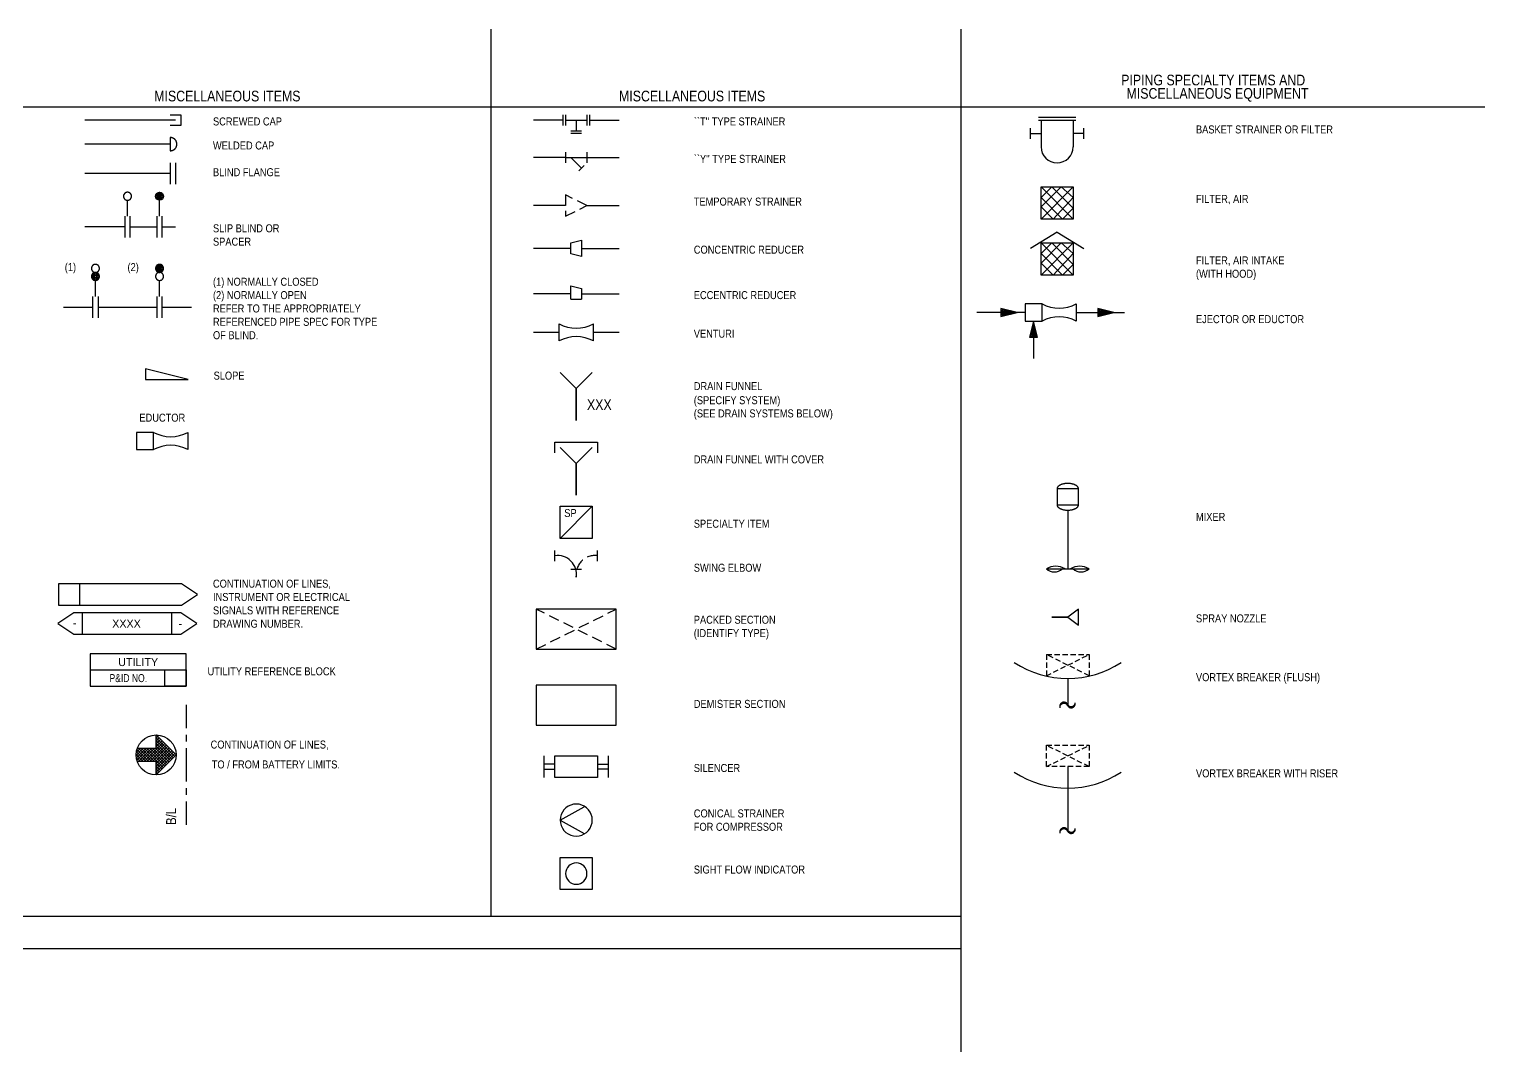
# Model space of a CAD drawing. Extents: x 25 to 832, y 13 to 584.
# Drawn here: x 423.4 to 832.1, y 298.6 to 584 of the extents above; entities that cross this region are included whole.
import ezdxf
from ezdxf.enums import TextEntityAlignment as Align

# ---------------------------------------------------------------- set-up
doc = ezdxf.new("R2010")
doc.units = 0
doc.header["$LTSCALE"] = 12
doc.header["$MEASUREMENT"] = 0
doc.linetypes.add('HIDDEN', pattern=[0.375, 0.25, -0.125])
doc.linetypes.add('HIDDEN2', pattern=[0.1875, 0.125, -0.0625])
doc.layers.get('0').update_dxf_attribs({"linetype": 'CONTINUOUS'})
for name, color, linetype in [('2', 3, 'CONTINUOUS'), ('3', 1, 'CONTINUOUS'), ('63', 7, 'CONTINUOUS'), ('ATEXT', 7, 'CONTINUOUS'), ('EL', 3, 'HIDDEN'), ('EQP', 3, 'CONTINUOUS'), ('FREE-TEXT', 1, 'CONTINUOUS'), ('GENERAL', 7, 'CONTINUOUS'), ('GRA', 7, 'CONTINUOUS'), ('INS', 2, 'CONTINUOUS'), ('MIN', 6, 'CONTINUOUS'), ('PIP', 1, 'CONTINUOUS'), ('TEXT', 2, 'CONTINUOUS')]:
    doc.layers.add(name, color=color, linetype=linetype)
doc.styles.add('AUDIT_D_060227151703-59', font='Dengl.ttf')
doc.styles.add('FS1', font='Dengl.ttf', dxfattribs={"width": 0.85})
doc.styles.add('LETTER', font='Dengl.ttf')
doc.styles.add('style1', font='Dengl.ttf', dxfattribs={"width": 0.9, "height": 0.09375})

# ---------------------------------------------------------------- blocks, each defined once
blk = doc.blocks.new('-PIP1')
at = {"layer": '3', "color": 1, "linetype": 'Continuous'}
for points in [[(0, -0.078), (0.004, -0.078), (0.008, -0.078), (0.012, -0.077), (0.016, -0.076), (0.02, -0.075), (0.024, -0.074), (0.028, -0.073), (0.032, -0.071), (0.035, -0.07), (0.039, -0.068), (0.043, -0.066), (0.046, -0.063), (0.049, -0.061), (0.052, -0.058), (0.055, -0.055), (0.058, -0.052), (0.061, -0.049), (0.063, -0.046), (0.066, -0.043), (0.068, -0.039), (0.07, -0.035), (0.071, -0.032), (0.073, -0.028), (0.074, -0.024), (0.075, -0.02), (0.076, -0.016), (0.077, -0.012), (0.078, -0.008), (0.078, -0.004), (0.078, 0), (0.078, 0.004), (0.078, 0.008), (0.077, 0.012), (0.076, 0.016), (0.075, 0.02), (0.074, 0.024), (0.073, 0.028), (0.071, 0.032), (0.07, 0.035), (0.068, 0.039), (0.066, 0.043), (0.063, 0.046), (0.061, 0.049), (0.058, 0.052), (0.055, 0.055), (0.052, 0.058), (0.049, 0.061), (0.046, 0.063), (0.043, 0.066), (0.039, 0.068), (0.035, 0.07), (0.032, 0.071), (0.028, 0.073), (0.024, 0.074), (0.02, 0.075), (0.016, 0.076), (0.012, 0.077), (0.008, 0.078), (0.004, 0.078), (0, 0.078)], [(0, 0.078), (0, 0.078), (0, -0.078)]]:
    blk.add_lwpolyline(points, dxfattribs=at)
at = {"layer": 'ATEXT', "color": 7, "linetype": 'Continuous'}
for p, q in [((0, 0), (0, 0)), ((0.078, 0), (0.078, 0))]:
    blk.add_line(p, q, dxfattribs=at)
blk = doc.blocks.new('F1')
at = {"layer": '3', "color": 1, "linetype": 'Continuous'}
for p, q in [((0, 0), (0, 0)), ((0.063, 0), (0.063, 0))]:
    blk.add_line(p, q, dxfattribs=at)
for points in [[(0, 0.125), (0, 0.125), (0, -0.125)], [(0.063, 0.125), (0.063, 0.125), (0.063, -0.125)]]:
    blk.add_lwpolyline(points, dxfattribs=at)
blk = doc.blocks.new('FS1')
at = {"layer": '3', "color": 1, "linetype": 'Continuous'}
for points in [[(0.047, 0.359), (0.047, 0.361), (0.047, 0.363), (0.047, 0.364), (0.046, 0.366), (0.046, 0.368), (0.046, 0.369), (0.045, 0.371), (0.045, 0.372), (0.045, 0.374), (0.044, 0.375), (0.043, 0.377), (0.043, 0.378), (0.042, 0.38), (0.041, 0.381), (0.041, 0.383), (0.04, 0.384), (0.039, 0.386), (0.038, 0.387), (0.037, 0.388), (0.036, 0.39), (0.035, 0.391), (0.034, 0.392), (0.033, 0.393), (0.031, 0.394), (0.03, 0.395), (0.029, 0.396), (0.028, 0.397), (0.026, 0.398), (0.025, 0.399), (0.023, 0.4), (0.022, 0.401), (0.021, 0.402), (0.019, 0.402), (0.018, 0.403), (0.016, 0.403), (0.014, 0.404), (0.013, 0.404), (0.011, 0.405), (0.01, 0.405), (0.008, 0.406), (0.007, 0.406), (0.005, 0.406), (0.003, 0.406), (0.002, 0.406), (0, 0.406), (-0.002, 0.406), (-0.003, 0.406), (-0.005, 0.406), (-0.007, 0.406), (-0.008, 0.406), (-0.01, 0.405), (-0.011, 0.405), (-0.013, 0.404), (-0.014, 0.404), (-0.016, 0.403), (-0.018, 0.403), (-0.019, 0.402), (-0.021, 0.402), (-0.022, 0.401), (-0.023, 0.4), (-0.025, 0.399), (-0.026, 0.398), (-0.028, 0.397), (-0.029, 0.396), (-0.03, 0.395), (-0.031, 0.394), (-0.033, 0.393), (-0.034, 0.392), (-0.035, 0.391), (-0.036, 0.39), (-0.037, 0.388), (-0.038, 0.387), (-0.039, 0.386), (-0.04, 0.384), (-0.041, 0.383), (-0.041, 0.381), (-0.042, 0.38), (-0.043, 0.378), (-0.043, 0.377), (-0.044, 0.375), (-0.045, 0.374), (-0.045, 0.372), (-0.045, 0.371), (-0.046, 0.369), (-0.046, 0.368), (-0.046, 0.366), (-0.047, 0.364), (-0.047, 0.363), (-0.047, 0.361), (-0.047, 0.359), (-0.047, 0.358), (-0.047, 0.356), (-0.047, 0.354), (-0.046, 0.353), (-0.046, 0.351)], [(-0.046, 0.351), (-0.046, 0.35), (-0.045, 0.348), (-0.045, 0.346), (-0.045, 0.345), (-0.044, 0.343), (-0.043, 0.342), (-0.043, 0.34), (-0.042, 0.339), (-0.041, 0.337), (-0.041, 0.336), (-0.04, 0.335), (-0.039, 0.333), (-0.038, 0.332), (-0.037, 0.331), (-0.036, 0.329), (-0.035, 0.328), (-0.034, 0.327), (-0.033, 0.326), (-0.031, 0.325), (-0.03, 0.323), (-0.029, 0.322), (-0.028, 0.321), (-0.026, 0.321), (-0.025, 0.32), (-0.023, 0.319), (-0.022, 0.318), (-0.021, 0.317), (-0.019, 0.317), (-0.018, 0.316), (-0.016, 0.315), (-0.014, 0.315), (-0.013, 0.314), (-0.011, 0.314), (-0.01, 0.314), (-0.008, 0.313), (-0.007, 0.313), (-0.005, 0.313), (-0.003, 0.313), (-0.002, 0.313), (0, 0.313), (0.002, 0.313), (0.003, 0.313), (0.005, 0.313), (0.007, 0.313), (0.008, 0.313), (0.01, 0.314), (0.011, 0.314), (0.013, 0.314), (0.014, 0.315), (0.016, 0.315), (0.018, 0.316), (0.019, 0.317), (0.021, 0.317), (0.022, 0.318), (0.023, 0.319), (0.025, 0.32), (0.026, 0.321), (0.028, 0.321), (0.029, 0.322), (0.03, 0.323), (0.031, 0.325), (0.033, 0.326), (0.034, 0.327), (0.035, 0.328), (0.036, 0.329), (0.037, 0.331), (0.038, 0.332), (0.039, 0.333), (0.04, 0.335), (0.041, 0.336), (0.041, 0.337), (0.042, 0.339), (0.043, 0.34), (0.043, 0.342), (0.044, 0.343), (0.045, 0.345), (0.045, 0.346), (0.045, 0.348), (0.046, 0.35), (0.046, 0.351), (0.046, 0.353), (0.047, 0.354), (0.047, 0.356), (0.047, 0.358), (0.047, 0.359)], [(0, 0.125), (0, 0.125), (0, 0.313)], [(-0.031, 0.125), (-0.031, 0.125), (-0.031, -0.125)], [(0.031, -0.125), (0.031, -0.125), (0.031, 0.125)]]:
    blk.add_lwpolyline(points, dxfattribs=at)
at = {"layer": 'ATEXT', "color": 7, "linetype": 'Continuous'}
for p, q in [((-0.031, 0), (-0.031, 0)), ((0.031, 0), (0.031, 0))]:
    blk.add_line(p, q, dxfattribs=at)
blk = doc.blocks.new('S6')
at = {"layer": '63', "color": 2, "linetype": 'Continuous'}
for points in [[(-0.156, 0.063), (-0.156, 0.063), (-0.156, -0.063)], [(-0.125, 0.063), (-0.125, 0.063), (-0.125, -0.063)], [(-0.125, 0), (-0.125, 0), (0.125, 0)], [(0, 0), (0, 0), (0, -0.125)], [(0.125, 0.063), (0.125, 0.063), (0.125, -0.063)], [(0.156, 0.063), (0.156, 0.063), (0.156, -0.063)], [(-0.063, -0.125), (-0.063, -0.125), (0.063, -0.125)], [(0.063, -0.156), (0.063, -0.156), (-0.063, -0.156)]]:
    blk.add_lwpolyline(points, dxfattribs=at)
at = {"layer": 'ATEXT', "color": 7, "linetype": 'Continuous'}
for p, q in [((-0.156, 0), (-0.156, 0)), ((0.156, 0), (0.156, 0)), ((0, -0.156), (0, -0.156))]:
    blk.add_line(p, q, dxfattribs=at)
blk = doc.blocks.new('S1')
at = {"layer": '63', "color": 2, "linetype": 'Continuous'}
for points in [[(-0.125, 0.063), (-0.125, 0.063), (-0.125, -0.063)], [(-0.125, 0), (-0.125, 0), (0.125, 0)], [(-0.063, 0), (-0.063, 0), (0.063, -0.125)], [(0.125, 0.063), (0.125, 0.063), (0.125, -0.063)], [(0.094, -0.094), (0.094, -0.094), (0.031, -0.156)]]:
    blk.add_lwpolyline(points, dxfattribs=at)
at = {"layer": 'ATEXT', "color": 7, "linetype": 'Continuous'}
for p, q in [((-0.125, 0), (-0.125, 0)), ((0.125, 0), (0.125, 0)), ((0.063, -0.125), (0.063, -0.125))]:
    blk.add_line(p, q, dxfattribs=at)
blk = doc.blocks.new('-PIP2')
at = {"layer": '3', "color": 1, "linetype": 'Continuous'}
blk.add_lwpolyline([(-0.063, 0.063), (-0.063, 0.063), (0.063, 0.094), (0.063, -0.094), (-0.063, -0.063), (-0.063, 0.063)], dxfattribs=at)
at = {"layer": 'ATEXT', "color": 7, "linetype": 'Continuous'}
for p, q in [((-0.063, 0), (-0.063, 0)), ((0.063, 0), (0.063, 0))]:
    blk.add_line(p, q, dxfattribs=at)
blk = doc.blocks.new('PIP2E')
at = {"layer": '3', "color": 1, "linetype": 'Continuous'}
for p, q in [((-0.063, -0.063), (-0.063, 0.063)), ((0.063, 0.063), (-0.063, 0.063)), ((0.063, 0.063), (0.063, -0.094)), ((0.063, -0.094), (-0.063, -0.063))]:
    blk.add_line(p, q, dxfattribs=at)
at = {"layer": 'ATEXT', "color": 7, "linetype": 'Continuous'}
for p, q in [((-0.063, 0), (-0.063, 0)), ((0.063, 0), (0.063, 0))]:
    blk.add_line(p, q, dxfattribs=at)
blk = doc.blocks.new('D1')
at = {"layer": 'GRA', "color": 6, "linetype": 'Continuous'}
blk.add_lwpolyline([(0.563, 0.188), (0.563, 0.188), (0.563, 0.188), (0.375, 0), (0.563, -0.188)], dxfattribs=at)
at = {"layer": 'GRA', "color": 6, "linetype": 'Continuous', "const_width": 0.02}
blk.add_lwpolyline([(0, 0), (0, 0), (0.375, 0)], dxfattribs=at)
blk = doc.blocks.new('T11')
at = {"layer": '63', "color": 2, "linetype": 'Continuous'}
blk.add_lwpolyline([(-0.188, -0.188), (-0.188, -0.188), (-0.188, 0.188), (0.188, 0.188), (0.188, -0.188), (-0.188, -0.188), (0.188, 0.188)], dxfattribs=at)
at = {"layer": 'ATEXT', "color": 7, "linetype": 'Continuous'}
for p, q in [((-0.188, 0.188), (-0.188, 0.188)), ((0, 0.188), (0, 0.188)), ((0.188, 0.188), (0.188, 0.188)), ((-0.188, 0), (-0.188, 0)), ((0.188, 0), (0.188, 0)), ((-0.188, -0.188), (-0.188, -0.188)), ((0, -0.188), (0, -0.188)), ((0.188, -0.188), (0.188, -0.188))]:
    blk.add_line(p, q, dxfattribs=at)
blk = doc.blocks.new('PIP13')
at = {"layer": '3', "color": 1, "linetype": 'Continuous'}
for points in [[(-0.375, -0.125), (-0.375, -0.125), (-0.375, 0.125)], [(-0.25, 0.031), (-0.25, 0.031), (-0.375, 0.031)], [(-0.25, 0.125), (-0.25, 0.125), (0.25, 0.125), (0.25, -0.125), (-0.25, -0.125), (-0.25, 0.125)], [(0.25, 0.031), (0.25, 0.031), (0.375, 0.031)], [(0.375, 0.125), (0.375, 0.125), (0.375, -0.125)], [(-0.375, -0.031), (-0.375, -0.031), (-0.25, -0.031)], [(0.375, -0.031), (0.375, -0.031), (0.25, -0.031)]]:
    blk.add_lwpolyline(points, dxfattribs=at)
at = {"layer": 'ATEXT', "color": 7, "linetype": 'Continuous'}
for p, q in [((-0.375, 0), (-0.375, 0)), ((0.375, 0), (0.375, 0))]:
    blk.add_line(p, q, dxfattribs=at)
blk = doc.blocks.new('PIP10')
at = {"layer": '3', "color": 1, "linetype": 'Continuous'}
for points in [[(-0.188, -0.047), (-0.188, -0.047), (0.047, 0.188), (0.188, 0.063), (-0.047, -0.188), (-0.188, -0.047)], [(-0.188, 0.063), (-0.188, 0.063), (-0.063, 0.188), (0.188, -0.063), (0.063, -0.188), (-0.188, 0.063)], [(0.188, -0.188), (0.188, -0.188), (-0.188, 0.188)], [(-0.188, -0.188), (-0.188, -0.188), (-0.188, 0.188), (0.188, 0.188), (0.188, -0.188), (-0.188, -0.188), (0.188, 0.188)]]:
    blk.add_lwpolyline(points, dxfattribs=at)
at = {"layer": 'ATEXT', "color": 7, "linetype": 'Continuous'}
blk.add_line((-0.188, 0), (-0.188, 0), dxfattribs=at)
blk = doc.blocks.new('-PIP9')
at = {"layer": '3', "color": 1, "linetype": 'Continuous', "const_width": 0.02}
blk.add_lwpolyline([(0, 0), (0, 0), (0.188, 0)], dxfattribs=at)
at = {"layer": '3', "color": 1, "linetype": 'Continuous'}
blk.add_lwpolyline([(0.188, 0), (0.188, 0), (0.313, -0.094), (0.313, 0.094), (0.188, 0)], dxfattribs=at)
blk = doc.blocks.new('FS3')
at = {"layer": 'ATEXT', "color": 7, "linetype": 'Continuous'}
for p, q in [((0, 0.031), (0, 0.031)), ((0, -0.031), (0, -0.031))]:
    blk.add_line(p, q, dxfattribs=at)
at = {"layer": 'PIP', "color": 1, "linetype": 'Continuous'}
for p, q in [((-0.406, 0), (-0.359, 0.047)), ((-0.391, 0), (-0.359, 0.031)), ((-0.375, 0), (-0.359, 0.016)), ((-0.359, 0.047), (-0.313, 0)), ((-0.359, 0.031), (-0.328, 0)), ((-0.359, 0.016), (-0.344, 0)), ((-0.359, -0.047), (-0.406, 0)), ((-0.359, -0.031), (-0.391, 0)), ((-0.359, -0.016), (-0.375, 0)), ((-0.344, 0), (-0.359, -0.016)), ((-0.328, 0), (-0.359, -0.031)), ((-0.313, 0), (-0.359, -0.047)), ((-0.359, -0.031), (-0.359, -0.016)), ((-0.359, -0.047), (-0.359, -0.031))]:
    blk.add_line(p, q, dxfattribs=at)
for points in [[(-0.406, 0), (-0.406, 0.002), (-0.406, 0.003), (-0.407, 0.005), (-0.407, 0.007), (-0.407, 0.008), (-0.407, 0.01), (-0.408, 0.011), (-0.408, 0.013), (-0.409, 0.014), (-0.409, 0.016), (-0.41, 0.018), (-0.41, 0.019), (-0.411, 0.021), (-0.412, 0.022), (-0.413, 0.023), (-0.413, 0.025), (-0.414, 0.026), (-0.415, 0.028), (-0.416, 0.029), (-0.417, 0.03), (-0.418, 0.031), (-0.419, 0.033), (-0.421, 0.034), (-0.422, 0.035), (-0.423, 0.036), (-0.424, 0.037), (-0.426, 0.038), (-0.427, 0.039), (-0.428, 0.04), (-0.43, 0.041), (-0.431, 0.041), (-0.433, 0.042), (-0.434, 0.043), (-0.436, 0.043), (-0.437, 0.044), (-0.439, 0.045), (-0.44, 0.045), (-0.442, 0.045), (-0.443, 0.046), (-0.445, 0.046), (-0.447, 0.046), (-0.448, 0.047), (-0.45, 0.047), (-0.451, 0.047), (-0.453, 0.047), (-0.455, 0.047), (-0.456, 0.047), (-0.458, 0.047), (-0.46, 0.046), (-0.461, 0.046), (-0.463, 0.046), (-0.464, 0.045), (-0.466, 0.045), (-0.468, 0.045), (-0.469, 0.044), (-0.471, 0.043), (-0.472, 0.043), (-0.474, 0.042), (-0.475, 0.041), (-0.477, 0.041), (-0.478, 0.04), (-0.479, 0.039), (-0.481, 0.038), (-0.482, 0.037), (-0.483, 0.036), (-0.484, 0.035), (-0.486, 0.034), (-0.487, 0.033), (-0.488, 0.031), (-0.489, 0.03), (-0.49, 0.029), (-0.491, 0.028), (-0.492, 0.026), (-0.493, 0.025), (-0.494, 0.023), (-0.495, 0.022), (-0.495, 0.021), (-0.496, 0.019), (-0.497, 0.018), (-0.497, 0.016), (-0.498, 0.014), (-0.498, 0.013), (-0.499, 0.011), (-0.499, 0.01), (-0.499, 0.008), (-0.5, 0.007), (-0.5, 0.005), (-0.5, 0.003), (-0.5, 0.002), (-0.5, 0), (-0.5, -0.002), (-0.5, -0.003), (-0.5, -0.005), (-0.5, -0.007), (-0.499, -0.008)], [(-0.313, 0), (-0.313, 0.002), (-0.313, 0.003), (-0.313, 0.005), (-0.313, 0.007), (-0.313, 0.008), (-0.314, 0.01), (-0.314, 0.011), (-0.314, 0.013), (-0.315, 0.014), (-0.315, 0.016), (-0.316, 0.018), (-0.317, 0.019), (-0.317, 0.021), (-0.318, 0.022), (-0.319, 0.023), (-0.32, 0.025), (-0.321, 0.026), (-0.321, 0.028), (-0.322, 0.029), (-0.323, 0.03), (-0.325, 0.031), (-0.326, 0.033), (-0.327, 0.034), (-0.328, 0.035), (-0.329, 0.036), (-0.331, 0.037), (-0.332, 0.038), (-0.333, 0.039), (-0.335, 0.04), (-0.336, 0.041), (-0.337, 0.041), (-0.339, 0.042), (-0.34, 0.043), (-0.342, 0.043), (-0.343, 0.044), (-0.345, 0.045), (-0.346, 0.045), (-0.348, 0.045), (-0.35, 0.046), (-0.351, 0.046), (-0.353, 0.046), (-0.354, 0.047), (-0.356, 0.047), (-0.358, 0.047), (-0.359, 0.047), (-0.361, 0.047), (-0.363, 0.047), (-0.364, 0.047), (-0.366, 0.046), (-0.368, 0.046), (-0.369, 0.046), (-0.371, 0.045), (-0.372, 0.045), (-0.374, 0.045), (-0.375, 0.044), (-0.377, 0.043), (-0.378, 0.043), (-0.38, 0.042), (-0.381, 0.041), (-0.383, 0.041), (-0.384, 0.04), (-0.386, 0.039), (-0.387, 0.038), (-0.388, 0.037), (-0.39, 0.036), (-0.391, 0.035), (-0.392, 0.034), (-0.393, 0.033), (-0.394, 0.031), (-0.395, 0.03), (-0.396, 0.029), (-0.397, 0.028), (-0.398, 0.026), (-0.399, 0.025), (-0.4, 0.023), (-0.401, 0.022), (-0.402, 0.021), (-0.402, 0.019), (-0.403, 0.018), (-0.403, 0.016), (-0.404, 0.014), (-0.404, 0.013), (-0.405, 0.011), (-0.405, 0.01), (-0.406, 0.008), (-0.406, 0.007), (-0.406, 0.005), (-0.406, 0.003), (-0.406, 0.002), (-0.406, 0), (-0.406, -0.002), (-0.406, -0.003), (-0.406, -0.005), (-0.406, -0.007), (-0.406, -0.008)], [(-0.125, 0.031), (-0.125, 0.031), (0.125, 0.031)], [(-0.499, -0.008), (-0.499, -0.01), (-0.499, -0.011), (-0.498, -0.013), (-0.498, -0.014), (-0.497, -0.016), (-0.497, -0.018), (-0.496, -0.019), (-0.495, -0.021), (-0.495, -0.022), (-0.494, -0.023), (-0.493, -0.025), (-0.492, -0.026), (-0.491, -0.028), (-0.49, -0.029), (-0.489, -0.03), (-0.488, -0.031), (-0.487, -0.033), (-0.486, -0.034), (-0.484, -0.035), (-0.483, -0.036), (-0.482, -0.037), (-0.481, -0.038), (-0.479, -0.039), (-0.478, -0.04), (-0.477, -0.041), (-0.475, -0.041), (-0.474, -0.042), (-0.472, -0.043), (-0.471, -0.043), (-0.469, -0.044), (-0.468, -0.045), (-0.466, -0.045), (-0.464, -0.045), (-0.463, -0.046), (-0.461, -0.046), (-0.46, -0.046), (-0.458, -0.047), (-0.456, -0.047), (-0.455, -0.047), (-0.453, -0.047), (-0.451, -0.047), (-0.45, -0.047), (-0.448, -0.047), (-0.447, -0.046), (-0.445, -0.046), (-0.443, -0.046), (-0.442, -0.045), (-0.44, -0.045), (-0.439, -0.045), (-0.437, -0.044), (-0.436, -0.043), (-0.434, -0.043), (-0.433, -0.042), (-0.431, -0.041), (-0.43, -0.041), (-0.428, -0.04), (-0.427, -0.039), (-0.426, -0.038), (-0.424, -0.037), (-0.423, -0.036), (-0.422, -0.035), (-0.421, -0.034), (-0.419, -0.033), (-0.418, -0.031), (-0.417, -0.03), (-0.416, -0.029), (-0.415, -0.028), (-0.414, -0.026), (-0.413, -0.025), (-0.413, -0.023), (-0.412, -0.022), (-0.411, -0.021), (-0.41, -0.019), (-0.41, -0.018), (-0.409, -0.016), (-0.409, -0.014), (-0.408, -0.013), (-0.408, -0.011), (-0.407, -0.01), (-0.407, -0.008), (-0.407, -0.007), (-0.407, -0.005), (-0.406, -0.003), (-0.406, -0.002), (-0.406, 0)], [(-0.406, -0.008), (-0.405, -0.01), (-0.405, -0.011), (-0.404, -0.013), (-0.404, -0.014), (-0.403, -0.016), (-0.403, -0.018), (-0.402, -0.019), (-0.402, -0.021), (-0.401, -0.022), (-0.4, -0.023), (-0.399, -0.025), (-0.398, -0.026), (-0.397, -0.028), (-0.396, -0.029), (-0.395, -0.03), (-0.394, -0.031), (-0.393, -0.033), (-0.392, -0.034), (-0.391, -0.035), (-0.39, -0.036), (-0.388, -0.037), (-0.387, -0.038), (-0.386, -0.039), (-0.384, -0.04), (-0.383, -0.041), (-0.381, -0.041), (-0.38, -0.042), (-0.378, -0.043), (-0.377, -0.043), (-0.375, -0.044), (-0.374, -0.045), (-0.372, -0.045), (-0.371, -0.045), (-0.369, -0.046), (-0.368, -0.046), (-0.366, -0.046), (-0.364, -0.047), (-0.363, -0.047), (-0.361, -0.047), (-0.359, -0.047), (-0.358, -0.047), (-0.356, -0.047), (-0.354, -0.047), (-0.353, -0.046), (-0.351, -0.046), (-0.35, -0.046), (-0.348, -0.045), (-0.346, -0.045), (-0.345, -0.045), (-0.343, -0.044), (-0.342, -0.043), (-0.34, -0.043), (-0.339, -0.042), (-0.337, -0.041), (-0.336, -0.041), (-0.335, -0.04), (-0.333, -0.039), (-0.332, -0.038), (-0.331, -0.037), (-0.329, -0.036), (-0.328, -0.035), (-0.327, -0.034), (-0.326, -0.033), (-0.325, -0.031), (-0.323, -0.03), (-0.322, -0.029), (-0.321, -0.028), (-0.321, -0.026), (-0.32, -0.025), (-0.319, -0.023), (-0.318, -0.022), (-0.317, -0.021), (-0.317, -0.019), (-0.316, -0.018), (-0.315, -0.016), (-0.315, -0.014), (-0.314, -0.013), (-0.314, -0.011), (-0.314, -0.01), (-0.313, -0.008), (-0.313, -0.007), (-0.313, -0.005), (-0.313, -0.003), (-0.313, -0.002), (-0.313, 0)], [(-0.125, 0), (-0.125, 0), (-0.313, 0)], [(0.125, -0.031), (0.125, -0.031), (-0.125, -0.031)]]:
    blk.add_lwpolyline(points, dxfattribs=at)
blk = doc.blocks.new('FS4')
at = {"layer": 'ATEXT', "color": 7, "linetype": 'Continuous'}
for p, q in [((0, 0.031), (0, 0.031)), ((0, -0.031), (0, -0.031))]:
    blk.add_line(p, q, dxfattribs=at)
at = {"layer": 'PIP', "color": 1, "linetype": 'Continuous'}
for p, q in [((-0.5, 0), (-0.453, 0.047)), ((-0.453, 0.047), (-0.406, 0)), ((-0.453, -0.047), (-0.5, 0)), ((-0.406, 0), (-0.453, -0.047))]:
    blk.add_line(p, q, dxfattribs=at)
for points in [[(-0.406, 0), (-0.406, 0.002), (-0.406, 0.003), (-0.407, 0.005), (-0.407, 0.007), (-0.407, 0.008), (-0.407, 0.01), (-0.408, 0.011), (-0.408, 0.013), (-0.409, 0.014), (-0.409, 0.016), (-0.41, 0.018), (-0.41, 0.019), (-0.411, 0.021), (-0.412, 0.022), (-0.413, 0.023), (-0.413, 0.025), (-0.414, 0.026), (-0.415, 0.028), (-0.416, 0.029), (-0.417, 0.03), (-0.418, 0.031), (-0.419, 0.033), (-0.421, 0.034), (-0.422, 0.035), (-0.423, 0.036), (-0.424, 0.037), (-0.426, 0.038), (-0.427, 0.039), (-0.428, 0.04), (-0.43, 0.041), (-0.431, 0.041), (-0.433, 0.042), (-0.434, 0.043), (-0.436, 0.043), (-0.437, 0.044), (-0.439, 0.045), (-0.44, 0.045), (-0.442, 0.045), (-0.443, 0.046), (-0.445, 0.046), (-0.447, 0.046), (-0.448, 0.047), (-0.45, 0.047), (-0.451, 0.047), (-0.453, 0.047), (-0.455, 0.047), (-0.456, 0.047), (-0.458, 0.047), (-0.46, 0.046), (-0.461, 0.046), (-0.463, 0.046), (-0.464, 0.045), (-0.466, 0.045), (-0.468, 0.045), (-0.469, 0.044), (-0.471, 0.043), (-0.472, 0.043), (-0.474, 0.042), (-0.475, 0.041), (-0.477, 0.041), (-0.478, 0.04), (-0.479, 0.039), (-0.481, 0.038), (-0.482, 0.037), (-0.483, 0.036), (-0.484, 0.035), (-0.486, 0.034), (-0.487, 0.033), (-0.488, 0.031), (-0.489, 0.03), (-0.49, 0.029), (-0.491, 0.028), (-0.492, 0.026), (-0.493, 0.025), (-0.494, 0.023), (-0.495, 0.022), (-0.495, 0.021), (-0.496, 0.019), (-0.497, 0.018), (-0.497, 0.016), (-0.498, 0.014), (-0.498, 0.013), (-0.499, 0.011), (-0.499, 0.01), (-0.499, 0.008), (-0.5, 0.007), (-0.5, 0.005), (-0.5, 0.003), (-0.5, 0.002), (-0.5, 0), (-0.5, -0.002), (-0.5, -0.003), (-0.5, -0.005), (-0.5, -0.007), (-0.499, -0.008)], [(-0.453, -0.047), (-0.453, -0.047), (-0.453, -0.031), (-0.484, 0), (-0.453, 0.031), (-0.422, 0), (-0.453, -0.031), (-0.453, -0.016), (-0.469, 0), (-0.453, 0.016), (-0.438, 0), (-0.453, -0.016)], [(-0.313, 0), (-0.313, 0.002), (-0.313, 0.003), (-0.313, 0.005), (-0.313, 0.007), (-0.313, 0.008), (-0.314, 0.01), (-0.314, 0.011), (-0.314, 0.013), (-0.315, 0.014), (-0.315, 0.016), (-0.316, 0.018), (-0.317, 0.019), (-0.317, 0.021), (-0.318, 0.022), (-0.319, 0.023), (-0.32, 0.025), (-0.321, 0.026), (-0.321, 0.028), (-0.322, 0.029), (-0.323, 0.03), (-0.325, 0.031), (-0.326, 0.033), (-0.327, 0.034), (-0.328, 0.035), (-0.329, 0.036), (-0.331, 0.037), (-0.332, 0.038), (-0.333, 0.039), (-0.335, 0.04), (-0.336, 0.041), (-0.337, 0.041), (-0.339, 0.042), (-0.34, 0.043), (-0.342, 0.043), (-0.343, 0.044), (-0.345, 0.045), (-0.346, 0.045), (-0.348, 0.045), (-0.35, 0.046), (-0.351, 0.046), (-0.353, 0.046), (-0.354, 0.047), (-0.356, 0.047), (-0.358, 0.047), (-0.359, 0.047), (-0.361, 0.047), (-0.363, 0.047), (-0.364, 0.047), (-0.366, 0.046), (-0.368, 0.046), (-0.369, 0.046), (-0.371, 0.045), (-0.372, 0.045), (-0.374, 0.045), (-0.375, 0.044), (-0.377, 0.043), (-0.378, 0.043), (-0.38, 0.042), (-0.381, 0.041), (-0.383, 0.041), (-0.384, 0.04), (-0.386, 0.039), (-0.387, 0.038), (-0.388, 0.037), (-0.39, 0.036), (-0.391, 0.035), (-0.392, 0.034), (-0.393, 0.033), (-0.394, 0.031), (-0.395, 0.03), (-0.396, 0.029), (-0.397, 0.028), (-0.398, 0.026), (-0.399, 0.025), (-0.4, 0.023), (-0.401, 0.022), (-0.402, 0.021), (-0.402, 0.019), (-0.403, 0.018), (-0.403, 0.016), (-0.404, 0.014), (-0.404, 0.013), (-0.405, 0.011), (-0.405, 0.01), (-0.406, 0.008), (-0.406, 0.007), (-0.406, 0.005), (-0.406, 0.003), (-0.406, 0.002), (-0.406, 0), (-0.406, -0.002), (-0.406, -0.003), (-0.406, -0.005), (-0.406, -0.007), (-0.406, -0.008)], [(0.125, 0.031), (0.125, 0.031), (-0.125, 0.031)], [(-0.406, 0), (-0.406, 0), (-0.5, 0)], [(-0.499, -0.008), (-0.499, -0.01), (-0.499, -0.011), (-0.498, -0.013), (-0.498, -0.014), (-0.497, -0.016), (-0.497, -0.018), (-0.496, -0.019), (-0.495, -0.021), (-0.495, -0.022), (-0.494, -0.023), (-0.493, -0.025), (-0.492, -0.026), (-0.491, -0.028), (-0.49, -0.029), (-0.489, -0.03), (-0.488, -0.031), (-0.487, -0.033), (-0.486, -0.034), (-0.484, -0.035), (-0.483, -0.036), (-0.482, -0.037), (-0.481, -0.038), (-0.479, -0.039), (-0.478, -0.04), (-0.477, -0.041), (-0.475, -0.041), (-0.474, -0.042), (-0.472, -0.043), (-0.471, -0.043), (-0.469, -0.044), (-0.468, -0.045), (-0.466, -0.045), (-0.464, -0.045), (-0.463, -0.046), (-0.461, -0.046), (-0.46, -0.046), (-0.458, -0.047), (-0.456, -0.047), (-0.455, -0.047), (-0.453, -0.047), (-0.451, -0.047), (-0.45, -0.047), (-0.448, -0.047), (-0.447, -0.046), (-0.445, -0.046), (-0.443, -0.046), (-0.442, -0.045), (-0.44, -0.045), (-0.439, -0.045), (-0.437, -0.044), (-0.436, -0.043), (-0.434, -0.043), (-0.433, -0.042), (-0.431, -0.041), (-0.43, -0.041), (-0.428, -0.04), (-0.427, -0.039), (-0.426, -0.038), (-0.424, -0.037), (-0.423, -0.036), (-0.422, -0.035), (-0.421, -0.034), (-0.419, -0.033), (-0.418, -0.031), (-0.417, -0.03), (-0.416, -0.029), (-0.415, -0.028), (-0.414, -0.026), (-0.413, -0.025), (-0.413, -0.023), (-0.412, -0.022), (-0.411, -0.021), (-0.41, -0.019), (-0.41, -0.018), (-0.409, -0.016), (-0.409, -0.014), (-0.408, -0.013), (-0.408, -0.011), (-0.407, -0.01), (-0.407, -0.008), (-0.407, -0.007), (-0.407, -0.005), (-0.406, -0.003), (-0.406, -0.002), (-0.406, 0)], [(-0.406, -0.008), (-0.405, -0.01), (-0.405, -0.011), (-0.404, -0.013), (-0.404, -0.014), (-0.403, -0.016), (-0.403, -0.018), (-0.402, -0.019), (-0.402, -0.021), (-0.401, -0.022), (-0.4, -0.023), (-0.399, -0.025), (-0.398, -0.026), (-0.397, -0.028), (-0.396, -0.029), (-0.395, -0.03), (-0.394, -0.031), (-0.393, -0.033), (-0.392, -0.034), (-0.391, -0.035), (-0.39, -0.036), (-0.388, -0.037), (-0.387, -0.038), (-0.386, -0.039), (-0.384, -0.04), (-0.383, -0.041), (-0.381, -0.041), (-0.38, -0.042), (-0.378, -0.043), (-0.377, -0.043), (-0.375, -0.044), (-0.374, -0.045), (-0.372, -0.045), (-0.371, -0.045), (-0.369, -0.046), (-0.368, -0.046), (-0.366, -0.046), (-0.364, -0.047), (-0.363, -0.047), (-0.361, -0.047), (-0.359, -0.047), (-0.358, -0.047), (-0.356, -0.047), (-0.354, -0.047), (-0.353, -0.046), (-0.351, -0.046), (-0.35, -0.046), (-0.348, -0.045), (-0.346, -0.045), (-0.345, -0.045), (-0.343, -0.044), (-0.342, -0.043), (-0.34, -0.043), (-0.339, -0.042), (-0.337, -0.041), (-0.336, -0.041), (-0.335, -0.04), (-0.333, -0.039), (-0.332, -0.038), (-0.331, -0.037), (-0.329, -0.036), (-0.328, -0.035), (-0.327, -0.034), (-0.326, -0.033), (-0.325, -0.031), (-0.323, -0.03), (-0.322, -0.029), (-0.321, -0.028), (-0.321, -0.026), (-0.32, -0.025), (-0.319, -0.023), (-0.318, -0.022), (-0.317, -0.021), (-0.317, -0.019), (-0.316, -0.018), (-0.315, -0.016), (-0.315, -0.014), (-0.314, -0.013), (-0.314, -0.011), (-0.314, -0.01), (-0.313, -0.008), (-0.313, -0.007), (-0.313, -0.005), (-0.313, -0.003), (-0.313, -0.002), (-0.313, 0)], [(-0.125, 0), (-0.125, 0), (-0.313, 0)], [(-0.125, -0.031), (-0.125, -0.031), (0.125, -0.031)]]:
    blk.add_lwpolyline(points, dxfattribs=at)
blk = doc.blocks.new('VESHD')
at = {"layer": '2', "color": 3, "linetype": 'Continuous'}
blk.add_lwpolyline([(0, -0.5), (0.026, -0.499), (0.052, -0.497), (0.078, -0.494), (0.104, -0.489), (0.129, -0.483), (0.155, -0.476), (0.179, -0.467), (0.203, -0.457), (0.227, -0.446), (0.25, -0.433), (0.272, -0.419), (0.294, -0.405), (0.315, -0.389), (0.335, -0.372), (0.354, -0.354), (0.372, -0.335), (0.389, -0.315), (0.405, -0.294), (0.419, -0.272), (0.433, -0.25), (0.446, -0.227), (0.457, -0.203), (0.467, -0.179), (0.476, -0.155), (0.483, -0.129), (0.489, -0.104), (0.494, -0.078), (0.497, -0.052), (0.499, -0.026), (0.5, 0), (0.499, 0.026), (0.497, 0.052), (0.494, 0.078), (0.489, 0.104), (0.483, 0.129), (0.476, 0.155), (0.467, 0.179), (0.457, 0.203), (0.446, 0.227), (0.433, 0.25), (0.419, 0.272), (0.405, 0.294), (0.389, 0.315), (0.372, 0.335), (0.354, 0.354), (0.335, 0.372), (0.315, 0.389), (0.294, 0.405), (0.272, 0.419), (0.25, 0.433), (0.227, 0.446), (0.203, 0.457), (0.179, 0.467), (0.155, 0.476), (0.129, 0.483), (0.104, 0.489), (0.078, 0.494), (0.052, 0.497), (0.026, 0.499), (0, 0.5)], dxfattribs=at)
blk = doc.blocks.new('S2')
at = {"layer": 'INS', "color": 1, "linetype": 'Continuous'}
for q in [(-0.094, 0.156), (-0.094, -0.156)]:
    blk.add_line((0.188, 0), q, dxfattribs=at)
blk.add_lwpolyline([(-0.188, 0), (-0.185, 0.033), (-0.176, 0.064), (-0.162, 0.094), (-0.144, 0.121), (-0.121, 0.144), (-0.094, 0.162), (-0.064, 0.176), (-0.033, 0.185), (0, 0.188), (0.033, 0.185), (0.064, 0.176), (0.094, 0.162), (0.121, 0.144), (0.144, 0.121), (0.162, 0.094), (0.176, 0.064), (0.185, 0.033), (0.188, 0), (0.185, -0.033), (0.176, -0.064), (0.162, -0.094), (0.144, -0.121), (0.121, -0.144), (0.094, -0.162), (0.064, -0.176), (0.033, -0.185), (0, -0.188), (-0.033, -0.185), (-0.064, -0.176), (-0.094, -0.162), (-0.121, -0.144), (-0.144, -0.121), (-0.162, -0.094), (-0.176, -0.064), (-0.185, -0.033), (-0.188, 0), (-0.188, 0), (-0.188, 0)], dxfattribs=at)
blk = doc.blocks.new('P65')
at = {"layer": 'PIP', "color": 1, "linetype": 'Continuous'}
for p, q in [((-0.015, 0.093), (-0.029, 0.093)), ((0.012, -0.088), (0.026, -0.088))]:
    blk.add_line(p, q, dxfattribs=at)
for points in [[(-0.001, 0.005), (-0.008, 0.001), (-0.015, -0.005), (-0.02, -0.011), (-0.025, -0.018), (-0.028, -0.026), (-0.03, -0.034), (-0.03, -0.043), (-0.029, -0.051), (-0.026, -0.059), (-0.022, -0.066), (-0.017, -0.073), (-0.01, -0.079), (-0.003, -0.083), (0.005, -0.086), (0.005, -0.086), (0.012, -0.088)], [(-0.001, 0.005), (0.006, 0.01), (0.012, 0.016), (0.016, 0.023), (0.019, 0.031), (0.021, 0.039), (0.021, 0.048), (0.02, 0.056), (0.018, 0.064), (0.014, 0.071), (0.008, 0.078), (0.002, 0.084), (-0.005, 0.088), (-0.013, 0.091), (-0.021, 0.093), (-0.021, 0.093), (-0.029, 0.093)], [(0.013, 0.005), (0.006, 0.001), (-0.001, -0.005), (-0.006, -0.011), (-0.011, -0.018), (-0.014, -0.026), (-0.016, -0.034), (-0.016, -0.043), (-0.015, -0.051), (-0.012, -0.059), (-0.008, -0.066), (-0.003, -0.073), (0.004, -0.079), (0.011, -0.083), (0.019, -0.086), (0.019, -0.086), (0.026, -0.088)], [(0.013, 0.005), (0.02, 0.01), (0.026, 0.016), (0.03, 0.023), (0.033, 0.031), (0.035, 0.039), (0.035, 0.048), (0.034, 0.056), (0.031, 0.064), (0.028, 0.071), (0.022, 0.078), (0.016, 0.084), (0.009, 0.088), (0.001, 0.091), (-0.007, 0.093), (-0.007, 0.093), (-0.015, 0.093)]]:
    blk.add_lwpolyline(points, dxfattribs=at)
blk = doc.blocks.new('AA2')
at = {"layer": 'GRA', "color": 7, "linetype": 'Continuous'}
blk.add_lwpolyline([(0, 0), (0.188, 0.047), (0.188, -0.047), (0, 0), (0.175, 0.034), (0.175, -0.034), (0, 0), (0.162, 0.021), (0.162, -0.022), (0, 0), (0.15, 0.01), (0.15, -0.011), (0, 0), (0.139, 0)], dxfattribs=at)
blk = doc.blocks.new('A13')
at = {"layer": 'GENERAL', "color": 2}
for p, q in [((3, 15), (3, 8)), ((-6, 5.88), (-5.94, 5.94)), ((-6, 5.03), (-5.52, 5.52)), ((-0.42, -0.42), (-6, 5.15)), ((-6, 4.18), (-5.09, 5.09)), ((-6, 3.33), (-4.67, 4.67)), ((3, 6), (3, 4)), ((-12, -0.12), (-9.88, 2)), ((-9.88, -2), (-12, 0.12)), ((-11.95, 0.78), (-10.73, 2)), ((-11.93, -0.9), (-9.03, 2)), ((-9.03, -2), (-11.93, 0.9)), ((-11.78, -1.6), (-8.18, 2)), ((-8.18, -2), (-11.78, 1.6)), ((-11.7, 1.88), (-11.58, 2)), ((-11.33, -2), (-7.33, 2)), ((-7.33, -2), (-11.33, 2)), ((-10.49, -2), (-6.49, 2)), ((-6.49, -2), (-10.49, 2)), ((-9.64, -2), (-3.82, 3.82)), ((-3.82, -3.82), (-9.64, 2)), ((-8.79, -2), (-3.39, 3.39)), ((-3.39, -3.39), (-8.79, 2)), ((-7.94, -2), (-2.97, 2.97)), ((-2.97, -2.97), (-7.94, 2)), ((-7.09, -2), (-2.55, 2.55)), ((-2.55, -2.55), (-7.09, 2)), ((-6.24, -2), (-2.12, 2.12)), ((-2.12, -2.12), (-6.24, 2)), ((-0.85, -0.85), (-6, 4.3)), ((-6, 2.49), (-4.24, 4.24)), ((-1.27, -1.27), (-6, 3.45)), ((-1.7, -1.7), (-6, 2.61)), ((-6, -2.61), (-1.7, 1.7)), ((-6, -3.45), (-1.27, 1.27)), ((-6, -4.3), (-0.85, 0.85)), ((-6, -5.15), (-0.42, 0.42)), ((3, 2), (3, -8)), ((-10.73, -2), (-11.95, -0.78)), ((-11.58, -2), (-11.7, -1.88)), ((-4.24, -4.24), (-6, -2.49)), ((-4.67, -4.67), (-6, -3.33)), ((-5.09, -5.09), (-6, -4.18)), ((-5.52, -5.52), (-6, -5.03)), ((-5.94, -5.94), (-6, -5.88)), ((3, -10), (3, -12)), ((3, -14), (3, -21))]:
    blk.add_line(p, q, dxfattribs=at)
blk.add_lwpolyline([(-11.66, 2), (-6, 2), (-6, 6), (0, 0), (-6, -6), (-6, -2), (-11.66, -2)], dxfattribs=at)
blk.add_circle((-6, 0), 6, dxfattribs=at)
at = {"layer": 'GENERAL', "style": 'FS1', "width": 0.85}
blk.add_text('B/L', height=3, rotation=90, dxfattribs=at).set_placement((0, -21))
blk = doc.blocks.new('mis057')
blk.add_lwpolyline([(0, 0.188), (0, -0.188), (1.125, -0.188), (1.125, 0.188), (0, 0.188), (0, 0), (1.125, 0), (1.125, -0.188), (0.875, -0.188), (0.875, 0)])
at = {"style": 'LETTER'}
blk.add_attdef('1', (0.518, 0.046), '', height=0.0938, dxfattribs=at)
at = {"style": 'LETTER', "width": 0.8}
for tag, p in [('2', (0.031, -0.142)), ('3', (0.956, -0.143))]:
    blk.add_attdef(tag, p, '', height=0.0938, dxfattribs=at)
blk = doc.blocks.new('mis007')
blk.add_line((-1.375, -0.125), (-1.375, 0.125))
blk.add_lwpolyline([(-0.1875, -0.125), (0, 0), (-0.1875, 0.125), (-1.625, 0.125), (-1.625, -0.125)], close=True)
at = {"style": 'style1'}
for tag, p in [('#', (-1.5, -0.046875)), ('DWG.NUMBER', (-0.6875, -0.046875))]:
    blk.add_attdef(tag, text='', height=0.09375, dxfattribs=at).set_placement(p, align=Align.CENTER)
blk = doc.blocks.new('FSM036')
for p, q in [((0.2, 0.1), (0, 0.1)), ((0, 0.1), (0, -0.1)), ((0.2, -0.1), (0.2, 0.1)), ((0.6, 0.1), (0.6, -0.1)), ((0, -0.1), (0.2, -0.1))]:
    blk.add_line(p, q)
for centre, start, end in [((0.4, 0.475), 241.9275, 298.0725), ((0.4, -0.475), 61.9275, 118.0725)]:
    blk.add_arc(centre, 0.425, start, end)
blk = doc.blocks.new('mis007-bi')
for p, q in [((-1.335, -0.125), (-1.335, 0.125)), ((-0.29, -0.125), (-0.29, 0.125))]:
    blk.add_line(p, q)
blk.add_lwpolyline([(0, 0), (-0.188, 0.125), (-1.438, 0.125), (-1.625, 0), (-1.438, -0.125), (-0.188, -0.125), (0, 0)])
at = {"style": 'style1'}
for tag, p in [('#', (-1.402, -0.028)), ('DWG.NUMBER', (-0.822, -0.047)), ('#', (-0.221, -0.028))]:
    blk.add_attdef(tag, text='', height=0.0938, dxfattribs=at).set_placement(p, align=Align.CENTER)
blk = doc.blocks.new('CE040')
for p, q in [((-0.2, -0.1), (-0.2, 0.1)), ((0.2, -0.1), (0.2, 0.1))]:
    blk.add_line(p, q)
for centre, start, end in [((0, 0.475), 241.9275, 298.0725), ((0, -0.475), 61.9275, 118.0725)]:
    blk.add_arc(centre, 0.425, start, end)

msp = doc.modelspace()

# ---------------------------------------------------------------- linework, layer by layer
at = {"layer": '2', "color": 3, "linetype": 'Continuous'}
for p, q in [((712, 454.96), (712, 450.46)), ((718, 454.96), (712, 454.96)), ((718, 450.46), (718, 454.96)), ((712, 450.46), (718, 450.46)), ((715, 448.96), (715, 432.46)), ((709, 432.46), (721, 432.46)), ((714.25, 432.46), (715.75, 432.46)), ((565.75, 421.2), (565.75, 409.95)), ((588.25, 421.2), (565.75, 421.2)), ((588.25, 409.95), (588.25, 421.2)), ((565.75, 409.95), (588.25, 409.95)), ((588.25, 399.83), (565.75, 399.83)), ((565.75, 399.83), (565.75, 388.58)), ((588.25, 388.58), (588.25, 399.83)), ((565.75, 388.58), (588.25, 388.58))]:
    msp.add_line(p, q, dxfattribs=at)
at = {"layer": '2', "color": 3, "linetype": 'HIDDEN'}
for p, q in [((565.75, 409.95), (588.25, 421.2)), ((588.25, 409.95), (565.75, 421.2))]:
    msp.add_line(p, q, dxfattribs=at)
at = {"layer": '2', "color": 3, "linetype": 'Continuous'}
for points in [[(714.25, 432.46, 0.291201), (709, 432.46, 0.291201)], [(709, 432.46, 0.369924), (713.5, 432.46, 0.369924)], [(721, 432.46, 0.291201), (715.75, 432.46, 0.291201)], [(716.5, 432.46, 0.369924), (721, 432.46, 0.369924)]]:
    msp.add_lwpolyline(points, format="xyb", dxfattribs=at)
at = {"layer": '3', "color": 1, "linetype": 'Continuous'}
for p, q in [((463, 559.96), (466, 559.96)), ((466, 556.96), (463, 556.96)), ((466, 559.96), (466, 556.96)), ((712, 526.96), (704.5, 522.46)), ((712, 526.96), (719.5, 522.46)), ((703, 504.46), (689.5, 504.46)), ((717.4, 504.46), (730.9, 504.46)), ((705.4, 502.06), (705.4, 491.56)), ((571, 434.68), (571, 437.68)), ((583, 434.68), (583, 437.68)), ((575.5, 432.43), (578.5, 432.43))]:
    msp.add_line(p, q, dxfattribs=at)
msp.add_lwpolyline([(577, 430.18, 0.5), (571, 436.18, 0.5)], format="xyb", dxfattribs=at)
at = {"layer": '3', "color": 1, "linetype": 'HIDDEN'}
msp.add_lwpolyline([(583, 436.18, 0.5), (577, 430.18, 0.5)], format="xyb", dxfattribs=at)
at = {"layer": '63', "color": 2, "linetype": 'Continuous'}
for p, q in [((553, 584), (553, 334.96)), ((685, 584), (685, 80.9)), ((25, 562.21), (832.12, 562.21)), ((715, 401.71), (715, 394.21)), ((715, 376.96), (715, 358.96)), ((397, 334.96), (685, 334.96)), ((397, 325.96), (685, 325.96))]:
    msp.add_line(p, q, dxfattribs=at)
at = {"layer": '63', "color": 6, "linetype": 'Continuous'}
for p, q in [((464.5, 558.46), (439, 558.46)), ((463, 551.71), (439, 551.71)), ((463, 543.46), (439, 543.46)), ((450.25, 528.46), (439, 528.46)), ((451.75, 528.46), (459.25, 528.46)), ((460.75, 528.46), (464.5, 528.46)), ((433, 505.96), (441.25, 505.96)), ((442.75, 505.96), (459.25, 505.96)), ((460.75, 505.96), (469, 505.96))]:
    msp.add_line(p, q, dxfattribs=at)
at = {"layer": '63', "color": 2, "linetype": 'HIDDEN2'}
for p, q in [((709, 402.46), (721, 408.46)), ((721, 402.46), (709, 408.46)), ((709, 408.46), (721, 408.46)), ((709, 408.46), (709, 402.46)), ((721, 408.46), (721, 402.46)), ((709, 376.96), (721, 382.96)), ((721, 376.96), (709, 382.96))]:
    msp.add_line(p, q, dxfattribs=at)
at = {"layer": '63', "color": 2, "linetype": 'Continuous'}
for points in [[(704.5, 553.21), (704.5, 553.21), (704.5, 556.21)], [(717.25, 559.21), (717.25, 559.21), (706.75, 559.21)], [(706.75, 558.46), (706.75, 558.46), (717.25, 558.46)], [(707.5, 558.46), (707.5, 558.46), (707.5, 550.96)], [(716.5, 558.46), (716.5, 558.46), (716.5, 550.96)], [(719.5, 553.21), (719.5, 553.21), (719.5, 556.21)], [(704.5, 554.71), (704.5, 554.71), (707.5, 554.71)], [(719.5, 554.71), (719.5, 554.71), (716.5, 554.71)]]:
    msp.add_lwpolyline(points, dxfattribs=at)
for points in [[(707.5, 550.96, 1), (716.5, 550.96, 1)], [(700, 406.21, 0.3), (730, 406.21, 0.3)], [(700, 375.46, 0.3), (730, 375.46, 0.3)]]:
    msp.add_lwpolyline(points, format="xyb", dxfattribs=at)
at = {"layer": '63', "color": 2, "linetype": 'HIDDEN2'}
msp.add_lwpolyline([(709, 376.96), (709, 376.96), (709, 382.96), (721, 382.96), (721, 376.96), (709, 376.96)], dxfattribs=at)
at = {"layer": 'EL', "color": 3, "linetype": 'HIDDEN'}
for p, q in [((574, 537.46), (574, 531.46)), ((580, 534.46), (574, 537.46)), ((574, 531.46), (580, 534.46))]:
    msp.add_line(p, q, dxfattribs=at)
at = {"layer": 'EQP', "color": 3, "linetype": 'Continuous'}
for p, q in [((571, 465.09), (571, 468.09)), ((571, 468.09), (583, 468.09)), ((583, 468.09), (583, 465.09))]:
    msp.add_line(p, q, dxfattribs=at)
at = {"layer": 'GRA', "color": 6, "linetype": 'Continuous'}
for p, q in [((573.25, 558.46), (565, 558.46)), ((580.75, 558.46), (589, 558.46)), ((574, 547.96), (565, 547.96)), ((580, 547.96), (589, 547.96)), ((574, 534.46), (565, 534.46)), ((580, 534.46), (589, 534.46)), ((575.5, 522.46), (565, 522.46)), ((578.5, 522.46), (589, 522.46)), ((575.5, 509.71), (565, 509.71)), ((578.5, 509.71), (589, 509.71)), ((572.2, 498.88), (565, 498.88)), ((589, 498.88), (581.8, 498.88)), ((456.01, 488.61), (456.01, 485.61)), ((468.01, 485.61), (456.01, 488.61)), ((456.01, 485.61), (468.01, 485.61))]:
    msp.add_line(p, q, dxfattribs=at)
msp.add_lwpolyline([(572.5, 466.59), (572.5, 466.59), (572.5, 466.59), (577, 462.09), (581.5, 466.59)], dxfattribs=at)
at = {"layer": 'GRA', "color": 6, "linetype": 'Continuous', "const_width": 0.48}
msp.add_lwpolyline([(577, 453.09), (577, 453.09), (577, 462.09)], dxfattribs=at)
at = {"layer": 'INS', "color": 2, "linetype": 'Continuous'}
msp.add_lwpolyline([(572.5, 342.46), (572.5, 342.46), (572.5, 351.46), (581.5, 351.46), (581.5, 342.46), (572.5, 342.46)], dxfattribs=at)
msp.add_lwpolyline([(580, 346.96, 1), (574, 346.96, 1)], format="xyb", close=True, dxfattribs=at)
at = {"layer": 'PIP', "color": 1, "linetype": 'Continuous'}
for p, q in [((458.88, 537.08), (460, 538.21)), ((460, 535.96), (458.88, 537.08)), ((459.25, 537.08), (460, 537.83)), ((460, 536.33), (459.25, 537.08)), ((459.25, 537.08), (459.63, 537.08)), ((459.63, 537.08), (460, 537.46)), ((460, 536.71), (459.63, 537.08)), ((460, 535.96), (460, 538.21)), ((460, 538.21), (461.13, 537.08)), ((460, 537.83), (460.75, 537.08)), ((460, 537.46), (460.38, 537.08)), ((461.13, 537.08), (460, 535.96)), ((460.75, 537.08), (460, 536.33)), ((460.38, 537.08), (460, 536.71)), ((460, 531.46), (460, 535.96)), ((459.25, 531.46), (459.25, 525.46)), ((460.75, 525.46), (460.75, 531.46))]:
    msp.add_line(p, q, dxfattribs=at)
msp.add_circle((460, 537.08), 1.12, dxfattribs=at)

# ---------------------------------------------------------------- block references
at = {"color": 7, "linetype": 'Continuous', "zscale": 24}
for name, p, xscale, yscale in [('S6', (577, 558.46), 23.9998928832, 23.9998928832), ('-PIP1', (463, 551.71), 23.9998928832, 23.9998928832), ('S1', (577, 547.96), 23.9998928832, 23.9998928832), ('F1', (463, 543.46), 23.9998928832, 23.9998928832), ('PIP10', (712, 535.21), 23.9998928832, 23.9998928832), ('FS1', (451, 528.46), 23.9998928832, 23.9998928832), ('-PIP2', (577, 522.46), 23.9998928832, 23.9998928832), ('PIP10', (712, 519.46), 23.9998928832, 23.9998928832), ('PIP2E', (577, 509.71), -23.9998928832, -23.9998928832), ('AA2', (700.75, 504.46), -23.9998928832, 23.9998928832), ('AA2', (727.92, 504.46), -23.9998928832, 23.9998928832), ('T11', (577, 445.53), 23.9998928832, 23.9998928832), ('mis007', (470.65, 425.33), 24, 24), ('-PIP9', (710.5, 418.96), 23.9998928832, 23.9998928832), ('PIP13', (577, 376.96), 23.9998928832, 23.9998928832), ('S2', (577, 361.96), -23.9998928832, 23.9998928832)]:
    msp.add_blockref(name, p, dxfattribs=dict(at, xscale=xscale, yscale=yscale))
at = {"color": 7, "linetype": 'Continuous', "zscale": 24, "rotation": 89.99999713521694}
for name, p, xscale, yscale in [('FS3', (442, 505.96), -23.9998928832, -23.9998928832), ('FS4', (460, 505.96), -23.9998928832, -23.9998928832), ('AA2', (705.4, 502.06), -23.9998928832, 23.9998928832), ('D1', (577, 474.09), 23.9998928832, 23.9998928832), ('VESHD', (715, 454.96), 2.999930731200001, 5.999973220799999), ('VESHD', (715, 450.46), -2.999930731200001, -5.999973220799999), ('P65', (715, 394.21), 23.9998928832, 23.9998928832), ('P65', (715, 358.96), 23.9998928832, 23.9998928832)]:
    msp.add_blockref(name, p, dxfattribs=dict(at, xscale=xscale, yscale=yscale))
ref = msp.add_blockref('mis007-bi', (470.44, 417.11), dxfattribs=dict(xscale=24, yscale=24, zscale=24))
ref.add_attrib('#', '-', dxfattribs={"height": 2.25, "style": 'style1'}).set_placement((436.2, 416.21), align=Align.CENTER)
ref.add_attrib('DWG.NUMBER', 'XXXX', dxfattribs={"height": 2.25, "style": 'style1'}).set_placement((450.72, 415.98), align=Align.CENTER)
ref.add_attrib('#', '-', dxfattribs={"height": 2.25, "style": 'style1'}).set_placement((465.85, 415.99), align=Align.CENTER)
at = {"xscale": 0.9359999999999999, "yscale": 0.9359999999999999, "zscale": 0.9359999999999999}
msp.add_blockref('A13', (464.66, 380.25), dxfattribs=at)
at = {"layer": 'EQP', "xscale": 24, "yscale": 24, "zscale": 24}
msp.add_blockref('FSM036', (453.53, 468.38), dxfattribs=at)
at = {"layer": 'MIN', "xscale": 24, "yscale": 24, "zscale": 24}
msp.add_blockref('FSM036', (703, 504.46), dxfattribs=at)
at = {"layer": 'PIP', "xscale": 24, "yscale": 24, "zscale": 24}
msp.add_blockref('CE040', (577, 498.88), dxfattribs=at)
at = {"layer": 'TEXT'}
ref = msp.add_blockref('mis057', (440.5, 404.1), dxfattribs=dict(at, xscale=24, yscale=24, zscale=24))
ref.add_attrib('1', 'UTILITY', dxfattribs={"layer": '0', "height": 2.25, "style": 'LETTER'}).set_placement((454, 405.2), align=Align.CENTER)
ref.add_attrib('2', 'P&ID NO.', dxfattribs={"layer": '0', "height": 2.25, "style": 'LETTER', "width": 0.8}).set_placement((451.22, 400.7), align=Align.CENTER)

# ---------------------------------------------------------------- texts
at = {"layer": '63', "color": 2, "linetype": 'Continuous', "style": 'AUDIT_D_060227151703-59', "width": 0.8649}
msp.add_text('SP', height=2.25, dxfattribs=at).set_placement((573.63, 447.03))
at = {"layer": 'FREE-TEXT', "color": 7, "linetype": 'Continuous', "style": 'AUDIT_D_060227151703-59', "width": 0.8649}
for s, height, p in [('PIPING SPECIALTY ITEMS AND', 3, (730, 568.21)), ('MISCELLANEOUS ITEMS', 3, (458.5, 563.71)), ('MISCELLANEOUS ITEMS', 3, (589, 563.71)), ('MISCELLANEOUS EQUIPMENT', 3, (731.5, 564.46)), ('SCREWED CAP', 2.25, (475, 556.96)), ("``T'' TYPE STRAINER", 2.25, (610, 556.96)), ('BASKET STRAINER OR FILTER', 2.25, (751, 554.71)), ('WELDED CAP', 2.25, (475, 550.21)), ("``Y'' TYPE STRAINER", 2.25, (610, 546.46)), ('BLIND FLANGE', 2.25, (475, 542.71)), ('TEMPORARY STRAINER', 2.25, (610, 534.46)), ('FILTER, AIR', 2.25, (751, 535.21)), ('SLIP BLIND OR', 2.25, (475, 526.96)), ('SPACER', 2.25, (475, 523.21)), ('CONCENTRIC REDUCER', 2.25, (610, 520.96)), ('FILTER, AIR INTAKE', 2.25, (751, 517.96)), ('(1)', 2.25, (433.38, 516.08)), ('(2)', 2.25, (451, 516.08)), ('(WITH HOOD)', 2.25, (751, 514.21)), ('(1) NORMALLY CLOSED', 2.25, (475, 511.96)), ('(2) NORMALLY OPEN', 2.25, (475, 508.21)), ('ECCENTRIC REDUCER', 2.25, (610, 508.21)), ('REFER TO THE APPROPRIATELY', 2.25, (475, 504.46)), ('REFERENCED PIPE SPEC FOR TYPE', 2.25, (475, 500.71)), ('EJECTOR OR EDUCTOR', 2.25, (751, 501.46)), ('OF BLIND.', 2.25, (475, 496.96)), ('VENTURI', 2.25, (610, 497.38)), ('SLOPE', 2.25, (475.18, 485.61)), ('DRAIN FUNNEL', 2.25, (610, 482.66)), ('(SPECIFY SYSTEM)', 2.25, (610, 478.7)), ('EDUCTOR', 2.25, (454.34, 473.8)), ('(SEE DRAIN SYSTEMS BELOW)', 2.25, (610, 475)), ('DRAIN FUNNEL WITH COVER', 2.25, (610, 462.09)), ('SPECIALTY ITEM', 2.25, (610, 444.03)), ('MIXER', 2.25, (751, 445.96)), ('SWING ELBOW', 2.25, (610, 431.68)), ('CONTINUATION OF LINES,', 2.25, (475, 427.21)), ('INSTRUMENT OR ELECTRICAL', 2.25, (475, 423.46)), ('SIGNALS WITH REFERENCE', 2.25, (475, 419.71)), ('DRAWING NUMBER.', 2.25, (475, 415.96)), ('PACKED SECTION', 2.25, (610, 417.08)), ('SPRAY NOZZLE', 2.25, (751, 417.46)), ('(IDENTIFY TYPE)', 2.25, (610, 413.33)), ('UTILITY REFERENCE BLOCK', 2.25, (473.47, 402.6)), ('VORTEX BREAKER (FLUSH)', 2.25, (751, 400.96)), ('DEMISTER SECTION', 2.25, (610, 393.46)), ('CONTINUATION OF LINES,', 2.25, (474.34, 382.04)), ('TO / FROM BATTERY LIMITS.', 2.25, (474.65, 376.46)), ('SILENCER', 2.25, (610, 375.46)), ('VORTEX BREAKER WITH RISER', 2.25, (751, 373.96)), ('CONICAL STRAINER', 2.25, (610, 362.71)), ('FOR COMPRESSOR', 2.25, (610, 358.96)), ('SIGHT FLOW INDICATOR', 2.25, (610, 346.96))]:
    msp.add_text(s, height=height, dxfattribs=at).set_placement(p)
at = {"layer": 'FREE-TEXT', "color": 4, "linetype": 'Continuous', "style": 'AUDIT_D_060227151703-59', "width": 0.8649}
msp.add_text('XXX', height=3, dxfattribs=at).set_placement((580, 477.09))

doc.saveas('drawing.dxf')
